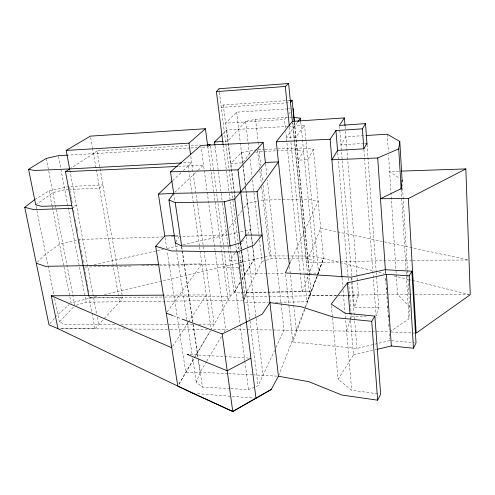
<?xml version="1.0" encoding="UTF-8"?>
<svg xmlns="http://www.w3.org/2000/svg" width="495" height="495" viewBox="0 0 495 495"><rect width="100%" height="100%" fill="white"/><g stroke="black" fill="none" stroke-linecap="round" stroke-linejoin="round"><path stroke-width="0.37" stroke-dasharray="2.48 1.86" d="M389.596 331.904L408.957 318.935L409.65 306.98L402.367 184.715M317.431 275.901L311.002 291.518L304.969 308.063M376.237 272.504L378.731 307.141L376.113 316.008L363.899 149.583M234.141 329.404L346.58 331.118L350.2 320.092M350.441 319.362L351.407 316.423L337.757 152.695M378.731 307.141L354.309 307.76L358.51 294.946L345.306 129.461M244.295 299.085L246.597 292.359L261.973 261.496L252.425 179.821M243.887 300.267L246.597 292.359L240.508 243.416M389.924 340.554L356.951 348.461L292.848 341.971L317.078 275.938M317.344 275.214L323.47 258.52L313.366 149.292L302.532 147.968L278.091 148.865M230.088 388.594L202.474 387.115L196.292 382.381L200.129 372.277L206.421 361.696M199.547 246.937L211.167 329.466L230.156 296.282L234.055 292.718L302.129 291.697L314.127 260.741L302.544 140.407M240.026 266.923L242.606 260.259L239.617 260.37M304.691 308.775L278.431 376.219L253.842 374.888M317.722 275.189L323.47 258.52L374.393 271.081M290.472 261.762L318.167 201.156L307.488 199.262L263.198 200.048L259.448 200.791M275.424 302.272L306.993 301.814L309.709 295.899L323.47 258.52L312.964 256.033L269.546 255.89L162.329 280.869M230.856 388.637L248.502 389.584L258.068 385.828L274.657 350.293M275.95 347.515L284.012 330.122L267.312 179.976M313.366 149.292L307.834 159.73L298.244 160.145L303.584 151.229L295.534 149.942L278.122 150.734M222.465 203.204L234.055 292.718L240.112 282.082M242.006 278.759L254.164 259.182L246.256 193.217M178.93 384.132L193.978 358.491M178.967 384.101L194.281 358.114M194.671 357.446L210.381 330.796L194.368 357.829M206.817 361.034L221.376 336.557M224.13 331.928L225.701 329.28L201.125 146.978M234.055 292.718L240.366 282.2M241.944 279.57L254.164 259.182M175.737 242.216L179.512 235.991M377.598 393.81L351.704 390.221L338.104 379.306L353.455 354.971L350.107 315.061M172.569 346.45L188.174 322.616M188.595 321.967L206.304 294.909L164.656 295.15M234.983 253.106L229.915 260.729L238.868 260.401M235.403 252.469L243.435 240.403M247.661 234.055L250.619 229.612L240.081 231.982M104.253 318.576L119.567 301.839L122.537 297.483L96.952 150.839L187.877 145.672M297.427 122.383L286.388 137.752L295.769 137.171L304.58 125.452L289.488 126.299M167.168 311.912L201.935 263.872L159.495 264.534M227.106 230.825L226.196 232.056L222.137 235.168L181.38 236.393M228.913 228.368L236.146 218.53M237.953 216.067L242.024 210.536M243.831 208.079L247.451 203.16L258.699 200.939M285.386 127.927L284.52 119.468L286.921 116.436M288.839 114.017L290.28 112.198M289.829 100.405L223.276 104.983L221.271 107.421L290.497 102.589M49.952 323.68L54.766 317.901M55.248 317.32L56.696 315.587L69.325 304.512M292.285 117.204L255.55 119.276L245.6 121.417L227.768 141.112L224.093 141.36M125.012 329.002L60.272 328.668L95.015 328.841L103.746 319.133M114.809 324.627L65.192 324.38L59.375 321.973L73.829 306.745M208.779 145.92L207.813 146.928L200.141 147.38M256.738 149.762L241.387 152.565L230.893 163.455L242.723 162.805L249.393 153.871L251.497 153.382M183.187 170.645L191.652 162.44L182.389 162.935M287.818 108.906L236.653 112.167L225.534 123.168L284.52 119.468M37.379 262.158L44.47 255.185L59.536 244.165L79.101 239.462L162.923 236.944M222.49 134.195L226.735 130.03L288.721 126.343M172.712 180.57L180.984 172.736M174.791 192.314L197.474 170.825M198.025 170.299L203.563 165.058L178.893 166.376M96.952 150.839L93.499 153.679L70.296 168.523M72.369 208.321L76.403 205.227L73.309 205.326M35.739 204.837L52.909 192.611L64.796 189.69L69.43 189.48M34.7 199.603L49.116 190.872L69.176 186.522L102.898 184.901L99.557 188.106L70.203 189.443M76.267 305.223L86.105 302.179L242.383 300.261M261.973 261.496L265.567 260.45M266.291 260.246L271.322 258.786L306.306 258.452L314.127 260.741M96.847 296.332L71.045 303.002L52.823 209.818M353.455 354.971L374.251 350.027M374.993 349.847L376.478 349.495M104.371 294.556L161.58 281.049M255.698 152.404L259.201 151.594L277.367 150.765M94.069 264.881L156.538 250.804M157.292 250.637L163.313 249.282M167.075 248.434L179.116 245.718M182.884 244.87L239.326 232.155M363.868 143.383L340.968 144.868L345.887 136.738L365.032 135.562M364.629 143.333L366.919 143.185M288.579 108.857L290.107 108.758M190.167 147.968L68.285 155.102M190.934 147.925L197.072 147.566M190.959 145.493L200.203 144.967M175.366 235.558L179.134 235.403M258.229 149.601L264.342 149.372M265.103 149.348L277.33 148.896M398.871 171.19L389.633 171.505L399.595 178.379M171.381 236.69L174.457 236.598M175.23 236.573L180.613 236.412M266.854 273.692L244.654 274.1L240.842 243.447M85.053 267.071L132.01 266.062M142.022 265.852L158.957 265.487M159.724 265.475L225.93 264.058L223.796 267.702L239.766 267.585M294.327 122.519L311.002 291.518L302.129 291.697L285.776 131.769M336.396 295.373L245.019 296.889L218.932 88.76M339.446 295.317L358.51 294.946M336.662 295.373L309.709 295.899L292.502 122.76M337.435 295.36L347.447 295.169M348.214 295.15L412.057 294.302M351.407 316.423L366.077 316.175M245.39 302.711L268.494 302.371M267.628 273.679L284.644 273.457M304.747 273.184L318.594 273.061L304.58 125.452M246.597 292.359L311.002 291.518M89.787 296.412L90.071 297.934L122.537 297.483M90.071 297.934L164.049 297.019M164.73 297.056L230.156 296.282L217.936 203.167M213.463 329.435L228.003 329.317M120.972 324.59L192.598 324.206M198.755 324.169L214.162 324.089L190.668 155.374M227.75 373.62L200.129 372.277L185.774 372.345L167.155 251.225M412.224 260.265L395.332 260.333L306.424 262.845L320.673 228.245L469.037 260.024M412.991 260.259L468.264 260.03M130.327 329.039L169.593 329.243M170.36 329.249L207.318 329.441M415.119 294.327L470.25 294.717M346.58 331.118L371.157 331.563M371.924 331.582L388.829 331.891M391.112 331.972L416.14 333.129M228.517 373.657L253.075 374.851M190.08 354.5L248.608 358.052M197.548 393.704L254.43 398.11M391.458 340.69L414.488 342.769M378.885 272.188L384.132 273.481M393.865 275.882L408.09 279.39M408.845 279.576L411.84 280.312M412.589 280.498L468.753 294.352M173.436 315.829L181.319 318.761M409.65 306.98L397.504 294.203L388.569 154.972M36.042 206.335L54.042 295.521M54.648 298.541L59.375 321.973M49.116 190.872L52.08 206.025M52.229 206.786L52.674 209.057M46.264 158.4L74.863 305.663M58.49 156.42L86.105 302.179M69.319 187.277L69.746 189.554M69.888 190.309L70.457 193.341M70.599 194.096L71.026 196.373M71.169 197.128L71.596 199.405M71.732 200.159L72.301 203.191M73.582 210.016L74.151 213.048M75.432 219.867L75.716 221.383M76.706 226.691L77.133 228.962M77.276 229.723L77.56 231.239M79.101 239.462L79.392 240.978M79.534 241.739L80.53 247.054M81.118 250.185L82.38 256.924M82.962 260.036L83.661 263.761M84.428 267.838L86.118 276.866M86.656 279.743L87.955 286.648M88.506 289.594L89.224 293.417M88.877 296.196L95.015 328.841M69.869 170.107L96.667 314.127M97.224 317.116L98.635 324.714M90.672 137.641L92.417 147.522M92.546 148.283L119.567 301.839M165.045 237.513L166.691 248.224M175.57 244.221L187.03 320.618M187.141 321.379L192.178 354.927M192.629 357.953L196.292 382.381M181.745 246.788L192.79 321.552M193.236 324.578L198.087 357.384M198.532 360.422L202.474 387.115M173.683 193.359L174.809 201.007M181.585 246.813L200.129 372.277M188.149 165.943L199.442 246.176M210.424 145.926L216.631 193.248M216.736 194.009L217.837 202.406M207.739 146.334L228.096 300.211M215.028 145.827L221.073 192.493M221.172 193.26L222.366 202.443M230.113 246.764L244.753 360.453M244.852 361.22L248.502 389.584M223.165 145.171L229.16 192.598M229.253 193.359L235.731 244.61M235.83 245.371L236.987 254.554M238.052 262.969L238.25 264.497M238.633 267.554L238.825 269.088M239.215 272.145L239.407 273.673M239.889 277.503L240.087 279.031M240.471 282.088L240.663 283.623M241.145 287.447L241.343 288.975M241.727 292.031L241.925 293.566M242.309 296.623L242.501 298.151M226.735 130.03L235.125 197.468M223.276 104.983L234.809 197.641M240.36 243.651L258.068 385.828M246.133 236.616L263.049 375.334M236.653 112.167L240.261 142.263M240.353 143.03L256.026 273.834M241.387 152.565L242.853 164.835M242.946 165.602L245.248 184.777M245.613 187.846L246.163 192.45M245.6 121.417L248.02 142.084M248.106 142.851L249.573 155.399M249.987 158.926L252.042 176.529M255.55 119.276L258.062 141.508M258.149 142.275L258.582 146.105M258.668 146.873L260.846 166.141M261.181 169.104L262.666 182.222M263 185.198L271.322 258.786M257.468 149.626L259.553 167.972M259.9 171.035L261.379 184.029M261.725 187.085L269.546 255.89M265.524 163.888L266.904 176.263M285.547 274.447L288.863 305.143M288.95 305.91L292.848 341.971M289.544 266.446L296.319 330.245M289.408 127.227L290.652 139.534M290.961 142.609L304.048 272.584M304.357 275.659L306.993 301.814M292.817 122.581L294.494 139.466M294.568 140.233L306.306 258.452M294.525 122.407L309.387 273.122M300.774 122.011L302.47 139.639M331.396 305.607L332.442 317.122M332.516 317.889L338.104 379.306M342.014 277.949L342.818 287.323M343.072 290.28L351.704 390.221M351.153 277.93L354.618 320.098M354.68 320.865L356.951 348.461M339.44 126.213L354.309 307.76M345.058 126.38L345.244 128.694M367.012 144.441L376.181 271.73M385.438 271.087L385.599 273.413M385.964 278.784L386.125 281.111M386.595 288.022L386.7 289.575M387.226 297.26L387.331 298.813M387.808 305.731L387.962 308.045M388.439 314.969L388.594 317.283M389.07 324.206L389.175 325.747M385.178 271.248L385.333 273.562M385.654 278.184L386.23 286.648M386.286 287.422L386.706 293.585M386.917 296.66L387.338 302.822M387.548 305.904L387.969 312.06M388.179 315.142L388.55 320.531M388.816 324.386L389.181 329.775M389.447 333.624L389.819 339.013M387.239 134.201L388.377 151.891M401.179 189.659L408.957 318.935"/><path stroke-width="0.74" d="M402.089 180.1L401.117 188.657L380.494 198.718L408.387 198.532L465.845 168.925L470.25 294.717L416.14 333.129L408.387 198.532M401.179 189.659L398.723 148.877L399.787 141.434L387.239 134.201L365.799 135.519M290.157 262.461L285.38 272.912L351.091 277.169L385.073 269.713L411.871 271.198L416.023 342.905L413.455 348.232L391.335 345.968L377.221 349.321M34.7 199.603L24.75 207.3L48.993 324.838L57.958 328.655L192.939 393.346L232.755 411.481L271.192 389.509L278.431 376.219L308.861 381.695L341.878 395.047L377.66 400.183L380.649 394.23L374.876 316.088L345.102 313.211L331.254 304.072L347.403 282.824L386.459 274.323L409.179 275.82L411.871 271.198M366.919 143.185L363.844 148.816L337.565 150.387L331.873 159.78L377.704 157.979L398.723 148.877M363.85 148.859L362.377 128.836L365.514 123.62L339.372 125.445L344.384 117.915L292.366 121.386L276.303 141.774L289.241 263.594M377.66 400.183L371.72 321.292L374.876 316.088M341.965 277.33L330.115 139.256L335.913 130.556L362.377 128.836M290.497 102.589L292.124 100.244L289.829 100.405M297.854 121.782L300.403 118.181L293.764 117.383M257.097 191.713L278.444 161.908L265.37 162.49L234.779 198.879L224.322 201.768L175.218 202.628L168.925 199.949L173.683 193.359L257.097 191.713L278.431 376.219M223.066 144.404L216.395 91.625L218.932 88.76L288.604 83.519L292.403 121.764M197.27 395.097L177.785 386.1L155.702 246.269L164.81 235.985L174.611 235.589M173.782 194.021L170.503 171.833L237.996 169.859L263.142 142.442L265.444 163.121M209.261 145.412L210.22 144.398L207.139 144.577M214.929 145.06L214.533 142.003L221.964 134.714M164.816 236.041L158.381 194.158L172.161 181.096M216.395 91.625L285.306 86.464L288.604 83.519M69.727 169.352L66.2 150.406L188.972 143.16L205.406 128.725L207.634 145.567M170.503 171.833L200.914 145.45L263.142 142.442M88.747 295.49L65.489 171.691L69.647 168.937L181.615 162.973M71.769 205.376L41.63 206.322L35.739 204.837L28.574 169.302L46.264 158.4L58.348 155.659L67.518 155.145M66.2 150.406L90.406 136.125L205.406 128.725M198.662 395.74L232.755 411.481L271.192 389.509M250.922 358.194L227.193 370.761L186.999 354.315L188.539 354.408M182.036 319.028L222.175 333.97L262.208 314.214L269.923 302.618L301.121 306.721L334.905 317.573L371.72 321.292M155.702 246.269L171.276 250.934L237.532 251.992L253.96 245.044L262.115 235.106L245.947 235.082L240.261 242.89L230.014 245.996L181.634 246.027L175.36 242.841M214.533 142.003L223.356 141.409M158.381 194.158L173.683 193.359M276.303 141.774L330.115 139.256M65.489 171.691L177.346 166.45M69.647 168.937L34.477 170.49L28.574 169.302M72.369 208.321L33.815 209.663L24.75 207.3M401.179 171.109L465.845 168.925M158.728 264.54L45.311 266.31L36.284 263.235M57.958 328.655L51.294 295.793L163.888 295.15M192.939 393.346L194.473 393.463M166.264 313.156L172.718 315.562M51.294 295.793L171.728 347.738M168.925 199.949L175.453 243.46M175.218 202.628L181.64 246.077M188.972 143.16L190.563 154.613M222.175 333.97L232.755 411.481M224.322 201.768L230.045 246.232M237.532 251.992L255.965 398.228M234.779 198.879L240.316 243.317M237.996 169.859L246.021 235.7M285.306 86.464L289.253 125.687M293.158 108.566L294.451 121.64M292.124 100.244L294.247 121.751M300.403 118.181L300.7 121.244M347.403 282.824L350.039 314.294M335.913 130.556L337.639 151.291M344.384 117.915L344.996 125.612M365.514 123.62L367.012 144.441M386.459 274.323L391.335 345.968M377.704 157.979L385.388 270.338M409.179 275.82L413.455 348.232M399.787 141.434L402.169 181.473"/></g></svg>
